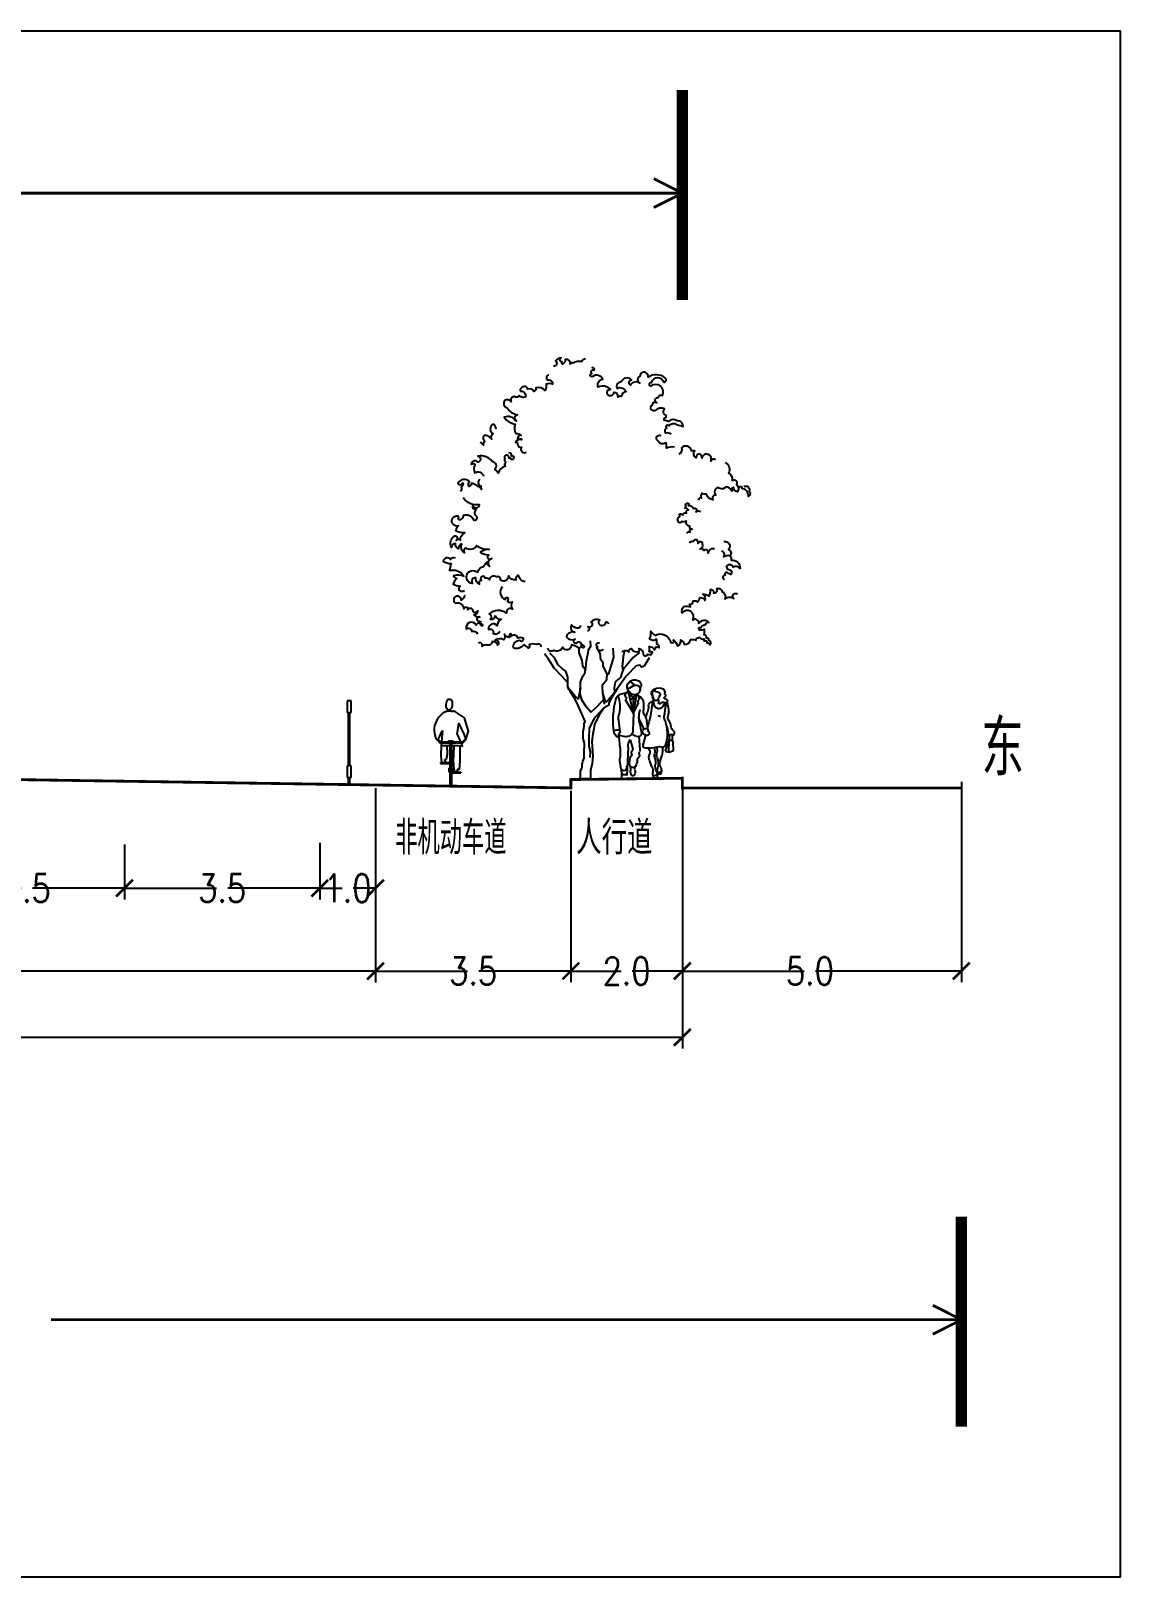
# Model space of a CAD drawing. Extents: x 10519 to 17598, y -625 to 2857.
# Drawn here: x 14818.29 to 14837.8, y -612.22 to -584.51 of the extents above; entities that cross this region are included whole.
import ezdxf

# ---------------------------------------------------------------- set-up
doc = ezdxf.new("R2010")
doc.units = 0
doc.header["$MEASUREMENT"] = 0
doc.linetypes.add('ACAD_ISO04W100', pattern=[30.5, 24, -3, 0.5, -3])
doc.linetypes.add('L94', pattern=[8, 5, -1.5, 0, -1.5])
doc.layers.get('0').update_dxf_attribs({"linetype": 'CONTINUOUS'})
doc.layers.get('DEFPOINTS').update_dxf_attribs({"linetype": 'CONTINUOUS'})
for name, color, linetype in [('DIM_COOR', 3, 'CONTINUOUS'), ('JZD', 1, 'CONTINUOUS'), ('ZDH', 1, 'CONTINUOUS')]:
    doc.layers.add(name, color=color, linetype=linetype)
doc.styles.get("Standard").update_dxf_attribs({"font": 'txt8.shx', "width": 0.8, "bigfont": 'hz.shx'})
doc.dimstyles.get("Standard").update_dxf_attribs({"dimtxt": 10, "dimasz": 3, "dimexe": 0.18, "dimexo": 0.0625, "dimgap": 2, "dimtad": 0, "dimdec": 1, "dimzin": 0, "dimdsep": 46, "dimtxsty": 'Standard', "dimblk": 'ARCHTICK', "dimcen": 0.09, "dimadec": 0, "dimazin": 0, "dimtfac": 1, "dimtdec": 1, "dimtofl": 0, "dimtmove": 0, "dimatfit": 3, "dimldrblk": 'ARCHTICK', "dimfxl": 1, "dimtolj": 1, "dimtzin": 0, "dimarcsym": 0})

# ---------------------------------------------------------------- blocks, each defined once
blk = doc.blocks.new('_ARCHTICK')
at = {"color": 0, "linetype": 'ByBlock', "const_width": 0.15}
blk.add_lwpolyline([(-0.5, -0.5), (0.5, 0.5)], dxfattribs=at)
blk = doc.blocks.new('*D42')
at = {"color": 3, "lineweight": -2}
for p, q in [((14789.961, -597.937), (14789.961, -602.75)), ((14829.961, -597.967), (14829.961, -602.75))]:
    blk.add_line(p, q, dxfattribs=at)
at = {"color": 0, "lineweight": -2}
for p, q in [((14789.961, -602.55), (14809.861, -602.55)), ((14829.961, -602.55), (14810.062, -602.55))]:
    blk.add_line(p, q, dxfattribs=at)
at = {"layer": 'DEFPOINTS', "color": 0}
for p in [(14789.961, -597.875), (14829.961, -597.905), (14829.961, -602.55)]:
    blk.add_point(p, dxfattribs=at)
at = {"color": 0, "lineweight": -2, "xscale": 0.3, "yscale": 0.3, "zscale": 0.3, "rotation": 180}
blk.add_blockref('_ARCHTICK', (14789.961, -602.55), dxfattribs=at)
at = {"color": 0, "lineweight": -2, "xscale": 0.3, "yscale": 0.3, "zscale": 0.3}
blk.add_blockref('_ARCHTICK', (14829.961, -602.55), dxfattribs=at)
at = {"color": 3, "insert": (14809.961, -602.55), "char_height": 0.5, "attachment_point": 5}
blk.add_mtext('\\A1;40.0', dxfattribs=at)
blk = doc.blocks.new('A$C5FCC6C8A')
at = {"layer": 'ZDH', "color": 8}
for p, q in [((0.708, 1.78), (0.708, 1.78)), ((0.252, 1.629), (0.323, 1.621)), ((0.256, 1.499), (0.272, 1.466)), ((0.282, 1.418), (0.281, 1.372)), ((0.282, 1.42), (0.314, 1.409)), ((0.287, 1.56), (0.325, 1.566)), ((0.377, 1.396), (0.357, 1.322)), ((0.38, 1.395), (0.396, 1.39)), ((0.39, 1.392), (0.425, 1.139)), ((0.623, 1.427), (0.63, 1.484)), ((0.652, 1.405), (0.623, 1.427)), ((0.637, 1.366), (0.652, 1.405)), ((0.731, 1.182), (0.67, 1.517)), ((0.686, 1.511), (0.786, 1.417)), ((0.687, 1.425), (0.812, 1.531)), ((0.731, 1.182), (0.825, 1.585)), ((0.734, 1.465), (0.731, 1.182)), ((0.731, 1.182), (0.874, 1.421)), ((0.829, 1.603), (0.786, 1.545)), ((0.843, 1.449), (0.882, 1.484)), ((0.874, 1.421), (0.843, 1.449)), ((0.856, 1.544), (0.972, 1.513)), ((0.882, 1.484), (0.858, 1.544)), ((0.149, 1.369), (0.177, 1.141)), ((0.163, 1.37), (0.205, 1.301)), ((0.509, 1.104), (0.478, 1.201)), ((0.552, 1.38), (0.552, 1.235)), ((0.731, 1.182), (0.637, 1.366)), ((0.731, 1.182), (0.739, 0.873)), ((0.472, 0.929), (0.446, 1.034)), ((0.463, 0.877), (0.491, 1.041)), ((0.557, 0.93), (0.619, 1.069)), ((0.97, 0.855), (0.994, 1.043)), ((0.01, 0.514), (0.018, 0.653)), ((0.027, 0.678), (0.028, 0.778)), ((0.09, 0.69), (0.08, 0.781)), ((0.098, 0.482), (0.09, 0.69)), ((0.155, 0.497), (0.11, 0.663)), ((0.504, 0.783), (0.528, 0.792)), ((0.554, 0.607), (0.509, 0.785)), ((0.63, 0.761), (0.615, 0.529)), ((0.682, 0.769), (0.635, 0.761)), ((0.79, 0.706), (0.745, 0.56)), ((0.826, 0.57), (0.85, 0.064)), ((0.987, 0.788), (0.885, 0.762)), ((1.04, 0.766), (1.065, 0.805)), ((0.098, 0.482), (0.01, 0.514)), ((0.155, 0.497), (0.098, 0.482)), ((0.249, 0.316), (0.22, 0.419)), ((0.397, 0.222), (0.438, 0.326)), ((0.467, 0.551), (0.443, 0.511)), ((0.939, 0.108), (0.971, 0.332))]:
    blk.add_line(p, q, dxfattribs=at)
for centre, radius, start, end in [((0.658, 1.682), 0.0677, 149.6605, 223.0914), ((0.71, 1.652), 0.128, 44.0652, 149.6605), ((0.699, 1.578), 0.107, 83.7984, 147.4479), ((0.84, 1.585), 0.164, 104.5278, 142.3965), ((0.889, 1.883), 0.267, 227.8947, 258.5683), ((0.846, 1.784), 0.062, 224.0652, 227.2955), ((0.726, 1.654), 0.115, 333.7022, 47.2955), ((0.154, 1.404), 0.0348, 81.608, 302.5532), ((0.181, 1.494), 0.0275, 132.2027, 243.7817), ((0.161, 1.454), 0.0164, 261.608, 63.7817), ((0.145, 1.533), 0.025, 312.2027, 12.5675), ((0.243, 1.554), 0.0752, 83.6899, 192.5675), ((0.294, 1.518), 0.0426, 99.5645, 206.2318), ((0.179, 1.421), 0.103, 358.6484, 26.2318), ((0.327, 1.447), 0.0409, 250.6513, 336.6577), ((0.32, 1.593), 0.028, 279.5645, 83.6899), ((0.319, 1.529), 0.0927, 25.3537, 87.5065), ((0.308, 1.53), 0.0808, 353.6823, 61.5851), ((0.076, 1.556), 0.314, 336.6577, 353.6823), ((0.385, 1.413), 0.0194, 134.4068, 254.887), ((0.331, 1.468), 0.0569, 314.4068, 6.0349), ((0.421, 1.477), 0.0336, 141.7671, 186.0349), ((0.342, 1.54), 0.067, 321.7671, 25.3538), ((0.374, 1.306), 0.0871, 0.5488, 75.1585), ((0.659, 1.38), 0.106, 111.7508, 179.9447), ((0.859, 1.657), 0.252, 184.6555, 200.4538), ((0.588, 1.558), 0.0849, 291.7508, 333.652), ((0.711, 1.601), 0.0938, 200.4538, 323.4399), ((0.867, 1.585), 0.0419, 153.7022, 255.186), ((0.947, 1.42), 0.0969, 15.2134, 75.1861), ((1.57, 1.3), 0.596, 160.857, 192.412), ((-0.373, 1.061), 1.465, 350.9257, 15.2134), ((0.538, 1.214), 0.438, 158.1997, 192.9045), ((0.037, 1.1), 0.0759, 328.4972, 12.9045), ((-0.007, 1.118), 0.186, 340.1872, 7.1638), ((0.197, 1.336), 0.0458, 31.4991, 122.5532), ((0.276, 1.344), 0.0836, 211.0972, 344.735), ((0.257, 1.372), 0.0243, 211.4991, 358.6484), ((0.29, 1.056), 0.081, 86.7645, 124.0677), ((1.407, 1.276), 0.991, 187.9737, 194.1746), ((0.817, 1.31), 0.356, 180.5488, 197.9376), ((0.785, 0.992), 0.298, 149.9584, 170.4643), ((0.365, 1.235), 0.188, 329.9585, 359.9447), ((0.176, 1.096), 0.454, 348.7716, 19.7919), ((0.62, 1.091), 0.377, 352.6343, 12.412), ((0.054, 0.824), 0.0551, 137.1431, 241.2442), ((-0.121, 0.986), 0.183, 317.1431, 348.8363), ((0.385, 0.887), 0.331, 148.4972, 168.8363), ((0.494, 0.8), 0.385, 157.3655, 176.8421), ((0.835, 0.814), 0.709, 160.1872, 197.583), ((0.489, 0.822), 0.0421, 152.8936, 289.8502), ((0.345, 0.897), 0.121, 332.8936, 350.4643), ((0.478, 0.7), 0.208, 68.8366, 92.4822), ((0.508, 0.847), 0.0586, 289.8502, 28.9638), ((0.613, 0.905), 0.0615, 155.8818, 208.9638), ((2.529, 0.581), 1.955, 167.6185, 173.3371), ((0.442, 1.148), 0.194, 335.8818, 345.625), ((0.258, 1.079), 0.371, 347.6185, 348.7716), ((0.856, 0.876), 0.117, 181.3615, 284.4306), ((1.02, 0.849), 0.0503, 172.6343, 223.0488), ((1.017, 0.686), 0.196, 71.3422, 103.2095), ((0.065, 0.65), 0.0469, 15.261, 176.8765), ((0.054, 0.778), 0.026, 6.4647, 179.4259), ((0.054, 0.824), 0.0551, 298.0249, 356.8421), ((0.196, 0.612), 0.0386, 197.583, 283.766), ((0.258, 0.356), 0.225, 74.7969, 103.766), ((0.587, 0.521), 0.38, 171.7882, 195.6622), ((0.439, 0.514), 0.136, 154.2789, 195.7186), ((0.481, 1.175), 0.624, 254.7968, 272.9699), ((0.689, 0.498), 0.342, 168.8051, 187.1744), ((0.511, 0.596), 0.0444, 272.9699, 14.1746), ((0.629, 0.803), 0.0417, 173.3371, 278.8716), ((0.668, 0.859), 0.0918, 278.8716, 335.5887), ((0.808, 0.541), 0.0655, 163.1817, 215.0522), ((0.517, 0.56), 0.309, 1.902, 28.2691), ((1.958, 0.476), 0.992, 175.037, 186.2271), ((-8.667, 1.398), 9.673, 355.0369, 356.503), ((0.94, 0.775), 0.0584, 2.1035, 43.0489), ((1.021, 0.778), 0.0225, 182.1034, 327.9033), ((1.009, 0.84), 0.0652, 327.9033, 350.9257), ((0.101, 0.275), 0.154, 335.5877, 15.6622), ((0.608, 0.272), 0.321, 160.5028, 190.2916), ((0.152, 0.433), 0.162, 340.5028, 15.7186), ((0.651, 0.3), 0.316, 165.867, 185.8852), ((0.139, 0.428), 0.212, 345.8671, 7.1745), ((0.497, 0.478), 0.0639, 148.4244, 202.0211), ((0.279, 0.389), 0.172, 338.4745, 22.0211), ((0.708, 0.523), 0.0929, 176.315, 200.2948), ((0.544, 0.462), 0.0819, 342.1957, 20.2948), ((0.661, 0.424), 0.0413, 162.1957, 223.8974), ((0.556, 0.323), 0.105, 5.8865, 43.8974), ((0.927, 0.361), 0.268, 185.8865, 209.7457), ((0.711, 0.473), 0.0529, 346.1648, 35.0522), ((0.827, 0.444), 0.0668, 166.1648, 207.7697), ((0.546, 0.296), 0.252, 347.8867, 27.7697), ((0.828, 0.352), 0.145, 351.8658, 6.2271), ((0.371, 0.152), 0.143, 155.5877, 205.9534), ((0.303, 0.198), 0.0875, 210.8432, 258.2488), ((0.251, 0.094), 0.00931, 205.9534, 297.4012), ((0.218, 0.158), 0.0818, 297.4012, 7.4342), ((-0.618, 0.049), 0.924, 7.4342, 10.2916), ((0.435, 0.072), 0.135, 154.5018, 203.5806), ((0.353, 0.116), 0.0568, 205.4056, 296.7841), ((0.338, 0.03), 0.0295, 203.5806, 339.1792), ((0.081, 0.241), 0.257, 334.5018, 5.8852), ((0.142, 0.105), 0.24, 339.1792, 3.5381), ((0.621, 0.134), 0.24, 158.4745, 183.5381), ((0.625, 0.189), 0.0796, 344.9715, 29.7457), ((0.818, 0.137), 0.12, 164.9715, 214.633), ((0.734, 0.406), 0.198, 260.3463, 285.4326), ((0.741, 0.084), 0.0264, 214.633, 322.4055), ((0.671, 0.137), 0.114, 322.4055, 4.1323), ((1.13, 0.17), 0.346, 167.8867, 184.1323), ((0.9, 0.199), 0.126, 246.2224, 288.2358), ((1.022, 0.246), 0.173, 182.6261, 207.1679), ((0.899, 0.182), 0.0341, 207.1679, 345.4585), ((0.692, 0.062), 0.248, 345.4585, 5.4856), ((1.032, 0.095), 0.0935, 171.8658, 185.4856)]:
    blk.add_arc(centre, radius, start, end, dxfattribs=at)
blk = doc.blocks.new('*D49')
at = {"color": 3, "lineweight": -2}
for p, q in [((14795.461, -598.144), (14795.461, -601.564)), ((14824.461, -598.186), (14824.461, -601.564))]:
    blk.add_line(p, q, dxfattribs=at)
at = {"color": 0, "lineweight": -2}
for p, q in [((14795.461, -601.364), (14809.861, -601.364)), ((14824.461, -601.364), (14810.062, -601.364))]:
    blk.add_line(p, q, dxfattribs=at)
at = {"layer": 'DEFPOINTS', "color": 0}
for p in [(14795.461, -598.081), (14824.461, -598.124), (14824.461, -601.364)]:
    blk.add_point(p, dxfattribs=at)
at = {"color": 0, "lineweight": -2, "xscale": 0.3, "yscale": 0.3, "zscale": 0.3, "rotation": 180}
blk.add_blockref('_ARCHTICK', (14795.461, -601.364), dxfattribs=at)
at = {"color": 0, "lineweight": -2, "xscale": 0.3, "yscale": 0.3, "zscale": 0.3}
blk.add_blockref('_ARCHTICK', (14824.461, -601.364), dxfattribs=at)
at = {"color": 3, "insert": (14809.961, -601.364), "char_height": 0.5, "attachment_point": 5}
blk.add_mtext('\\A1;29.0', dxfattribs=at)
blk = doc.blocks.new('*D52')
at = {"color": 3, "lineweight": -2}
for p, q in [((14819.962, -599.095), (14819.962, -600.076)), ((14823.462, -599.065), (14823.462, -600.076))]:
    blk.add_line(p, q, dxfattribs=at)
at = {"color": 0, "lineweight": -2}
for p, q in [((14819.962, -599.876), (14821.612, -599.876)), ((14823.462, -599.876), (14821.813, -599.876))]:
    blk.add_line(p, q, dxfattribs=at)
at = {"layer": 'DEFPOINTS', "color": 0}
for p in [(14819.962, -599.033), (14823.462, -599.003), (14819.962, -599.876)]:
    blk.add_point(p, dxfattribs=at)
at = {"color": 0, "lineweight": -2, "xscale": 0.3, "yscale": 0.3, "zscale": 0.3, "rotation": 180}
blk.add_blockref('_ARCHTICK', (14819.962, -599.876), dxfattribs=at)
at = {"color": 0, "lineweight": -2, "xscale": 0.3, "yscale": 0.3, "zscale": 0.3}
blk.add_blockref('_ARCHTICK', (14823.462, -599.876), dxfattribs=at)
at = {"color": 3, "insert": (14821.712, -599.876), "char_height": 0.5, "attachment_point": 5}
blk.add_mtext('\\A1;3.5', dxfattribs=at)
blk = doc.blocks.new('A$C52CC6DC2')
at = {"layer": 'ZDH', "color": 8}
for p, q in [((0.046, 0.833), (0.103, 0.776)), ((0.058, 0.845), (0.11, 0.793)), ((0.507, 0.793), (0.559, 0.845)), ((0.514, 0.776), (0.571, 0.833)), ((0.103, 0.776), (0.514, 0.776)), ((0.11, 0.793), (0.507, 0.793)), ((0.127, 0.728), (0.116, 0.547)), ((0.222, 0.479), (0.237, 0.57)), ((0.237, 0.57), (0.23, 0.729)), ((0.257, 0.812), (0.335, 0.812)), ((0.257, 0.812), (0.257, 0.778)), ((0.281, 0.776), (0.281, 0)), ((0.308, 0.776), (0.308, 0)), ((0.335, 0.812), (0.335, 0.778)), ((0.351, 0.547), (0.359, 0.729)), ((0.457, 0.729), (0.457, 0.449)), ((0.111, 0.418), (0.111, 0.401)), ((0.111, 0.418), (0.281, 0.418)), ((0.111, 0.401), (0.281, 0.401)), ((0.116, 0.547), (0.131, 0.419)), ((0.131, 0.419), (0.215, 0.419)), ((0.184, 0.472), (0.222, 0.479)), ((0.215, 0.419), (0.184, 0.472)), ((0.264, 0.322), (0.264, 0.253)), ((0.264, 0.322), (0.281, 0.322)), ((0.281, 0.552), (0.308, 0.552)), ((0.308, 0.322), (0.325, 0.322)), ((0.325, 0.322), (0.325, 0.253)), ((0.343, 0.464), (0.351, 0.547)), ((0.359, 0.298), (0.343, 0.464)), ((0.359, 0.252), (0.366, 0.298)), ((0.366, 0.298), (0.359, 0.298)), ((0.449, 0.298), (0.412, 0.298)), ((0.412, 0.298), (0.419, 0.252)), ((0.457, 0.449), (0.449, 0.298)), ((0.264, 0.253), (0.281, 0.253)), ((0.308, 0.253), (0.325, 0.253)), ((0.308, 0.25), (0.476, 0.25)), ((0.308, 0.233), (0.476, 0.233)), ((0.419, 0.252), (0.359, 0.252)), ((0.476, 0.25), (0.476, 0.233))]:
    blk.add_line(p, q, dxfattribs=at)
for points in [[(0.237, 1.55), (0.221, 1.516), (0.212, 1.485), (0.207, 1.458), (0.207, 1.435), (0.21, 1.416), (0.216, 1.399), (0.225, 1.387), (0.234, 1.377), (0.245, 1.37), (0.255, 1.367), (0.266, 1.366), (0.277, 1.368), (0.287, 1.372), (0.297, 1.38), (0.306, 1.389), (0.314, 1.401), (0.32, 1.416), (0.326, 1.432), (0.329, 1.449), (0.331, 1.466), (0.331, 1.483), (0.33, 1.499), (0.326, 1.514), (0.321, 1.526), (0.313, 1.535), (0.304, 1.542), (0.293, 1.547), (0.282, 1.55), (0.27, 1.551), (0.259, 1.552), (0.247, 1.551), (0.237, 1.55)], [(0.366, 1.341), (0.352, 1.338), (0.342, 1.336), (0.334, 1.335), (0.328, 1.335), (0.323, 1.335), (0.319, 1.336), (0.315, 1.337), (0.31, 1.339), (0.304, 1.34), (0.297, 1.34), (0.289, 1.341), (0.28, 1.341), (0.27, 1.34), (0.26, 1.34), (0.249, 1.339), (0.238, 1.338), (0.226, 1.336), (0.215, 1.334), (0.203, 1.33), (0.19, 1.325), (0.177, 1.319), (0.163, 1.31), (0.147, 1.298), (0.131, 1.284), (0.113, 1.266), (0.095, 1.246), (0.077, 1.223), (0.059, 1.197), (0.042, 1.169), (0.028, 1.14), (0.016, 1.109), (0.007, 1.077), (0.002, 1.045), (0, 1.012), (0.001, 0.98), (0.004, 0.949), (0.01, 0.92), (0.016, 0.893), (0.024, 0.871), (0.031, 0.852), (0.039, 0.838), (0.047, 0.831), (0.056, 0.831), (0.068, 0.84), (0.082, 0.859), (0.1, 0.89), (0.121, 0.934), (0.148, 0.993)], [(0.148, 0.993), (0.127, 0.728), (0.429, 0.728), (0.429, 0.728), (0.51, 0.714), (0.443, 0.874), (0.414, 0.937), (0.425, 1.003), (0.443, 1.12), (0.529, 0.929), (0.564, 0.836), (0.613, 0.98), (0.543, 1.221), (0.366, 1.341)]]:
    blk.add_lwpolyline(points, dxfattribs=at)
blk = doc.blocks.new('A$C146029A1')
at = {"layer": 'ZDH', "color": 94}
for points in [[(1.276, 3.766, 0.305001), (1.243, 3.741, 0.158319), (1.163, 3.728, 0.506463), (1.139, 3.718, 0.606264), (1.094, 3.758, -0.29326), (1.072, 3.719, -0.688173), (1.067, 3.737, -0.77864), (1.056, 3.773, 0.200322), (1.006, 3.746, -0.808942), (0.988, 3.7, 0.398466)], [(0.947, 3.62, 0.590957), (0.931, 3.577, -0.507427), (0.981, 3.538, 0.211792), (0.922, 3.538, -0.130874), (0.914, 3.481, 0.288211), (0.83, 3.506, -0.512432), (0.811, 3.474, 0.410785), (0.759, 3.493, 0.646238), (0.702, 3.504, 0.478077), (0.692, 3.476, -0.56821), (0.734, 3.421, -0.289507), (0.678, 3.436, -0.529716), (0.637, 3.427, 0.556037), (0.609, 3.381, 0.421693), (0.553, 3.391, 0.598314), (0.574, 3.327, 0.221406), (0.666, 3.263, 0.745187), (0.656, 3.208, 0.338336), (0.545, 3.242, 0.193645), (0.645, 3.179, 0.255819), (0.652, 3.095, -0.202164), (0.7, 3.079, 0.613529), (0.669, 3.045, -0.614808), (0.703, 3.038, 0.409088), (0.647, 3.016, -0.780635), (0.666, 3.005, 0.520337), (0.703, 2.973, 0.849531), (0.745, 2.929, 1.681155)], [(2.043, 3.089, 0.265402), (1.995, 3.099, -0.47234), (2.004, 3.147, -1.359918), (2.026, 3.165, -0.499355), (2.093, 3.174, -0.074873), (2.149, 3.16, 0.44511), (2.096, 3.209, 0.370657), (2.018, 3.205, -0.000002), (1.981, 3.217, -0.543015), (1.998, 3.242, 0.345298), (1.976, 3.272, -0.278322), (1.984, 3.318, 0.278865), (1.898, 3.302, -1.000141), (1.878, 3.355, -0.713289), (1.915, 3.372, -0.932806), (1.93, 3.419, -0.617803), (1.965, 3.436, 0.799083), (1.861, 3.521, -1.091803), (1.868, 3.552, -0.813247), (1.976, 3.555, 0.759216), (1.988, 3.595, 0.322729), (1.837, 3.601, 1.063796), (1.762, 3.61, 0.640254), (1.763, 3.547, 0.451434), (1.678, 3.529, -0.695789), (1.687, 3.576, 0.56977), (1.596, 3.558, 0.595413), (1.559, 3.5, -0.483393), (1.638, 3.469, 0.396), (1.596, 3.427, 0.333157), (1.566, 3.423, 0.596875), (1.527, 3.461, -2.485316), (1.5, 3.492, 0.329809), (1.389, 3.51, -0.512632), (1.431, 3.582, 0.48414), (1.34, 3.607, -1.380789), (1.331, 3.633, -0.790253), (1.353, 3.665, 0.91904), (1.328, 3.682, -1.201096)], [(0.475, 3.136, 0.339076), (0.444, 3.179, 0.555033), (0.449, 3.092, 0.56418), (0.435, 3.045, 0.166244), (0.376, 3.081, 0.631998), (0.373, 3.028, 0.373246), (0.361, 2.993, 0.199415), (0.33, 3.016, -2.128433)], [(2.073, 2.975, 0.129085), (2, 2.965, 0.153649), (1.997, 3.012, -0.172844), (1.943, 3.006, 0.24242), (1.919, 3.033, -0.867375), (1.949, 3.078, -4.014634)], [(0.585, 2.926, -0.527476), (0.61, 2.895, -1.371362), (0.611, 2.863, 0.599758), (0.589, 2.874, 1.751744), (0.554, 2.868, 0.521675), (0.562, 2.84, 0.482458), (0.558, 2.802, 0.272076), (0.493, 2.741, 0.162269), (0.462, 2.773, 0.672629), (0.438, 2.845, 0.295571), (0.31, 2.894, -0.846999), (0.313, 2.84, 0.605856), (0.25, 2.822, -0.299905), (0.288, 2.819, 0.265742), (0.283, 2.741, -0.563605), (0.362, 2.714, -0.951129)], [(2.441, 2.859, 0.543794), (2.397, 2.848, 1.209884), (2.318, 2.875, 1.322896), (2.267, 2.879, -0.541205), (2.256, 2.938, 0.299501), (2.228, 2.938, 0.612972), (2.134, 2.967, -0.400192), (2.112, 2.91, -0.601374)], [(2.528, 2.835, -0.406886), (2.557, 2.74, -0.345169), (2.59, 2.675, -0.789569), (2.629, 2.638, -0.420211), (2.636, 2.574, -0.31979), (2.6, 2.615, 0.414416), (2.59, 2.579, 0.259643), (2.532, 2.618, -0.477578), (2.464, 2.613, 0.528271), (2.442, 2.543, 0.679587), (2.418, 2.503, -0.357056), (2.36, 2.552, -0.118587), (2.317, 2.56, 0.331188), (2.314, 2.517, 0.493577), (2.285, 2.5, -1.282228)], [(0.328, 2.683, 0.640786), (0.337, 2.627, 0.207083), (0.344, 2.595, 0.150335), (0.253, 2.651, -0.368139), (0.229, 2.622, -0.258155), (0.235, 2.665, 0.453982), (0.13, 2.653, 0.695057), (0.177, 2.653, -0.34999), (0.16, 2.614, -0.347124), (0.155, 2.576, -0.402012)], [(0.735, 1.767, -0.325791), (0.675, 1.824, 0.515605), (0.652, 1.783, -0.279738), (0.585, 1.819, -0.62119), (0.513, 1.782, 0.719432), (0.479, 1.81, 0.571612), (0.414, 1.786, 0.272149), (0.377, 1.799, 1.434557), (0.343, 1.778, 0.677202), (0.324, 1.747, -0.375472), (0.294, 1.804, 0.653927), (0.262, 1.751, -0.641379), (0.229, 1.857, -0.304012), (0.311, 1.852, -0.282031), (0.361, 1.905, 0.008167), (0.39, 1.942, 0.250758), (0.416, 1.905, -0.538583), (0.435, 1.976, -1.316316), (0.41, 2.005, -0.141358), (0.333, 2.032, -0.252822), (0.411, 2.057, -0.20506), (0.3, 2.092, -0.448866), (0.202, 2.07, 0.486299), (0.192, 2.026, -0.437064), (0.168, 2.105, 0.440104), (0.138, 2.063, -0.29131), (0.109, 2.109, 0.436043), (0.075, 2.075, -0.389386), (0.104, 2.18, -0.815654), (0.115, 2.138, -0.477842), (0.156, 2.14, -0.344764), (0.194, 2.206, -0.188395), (0.113, 2.225, -0.090084), (0.136, 2.269, -1.137022), (0.121, 2.358, -0.908358), (0.13, 2.335, 0.754859), (0.181, 2.364, -0.405197), (0.272, 2.322, 0.740032), (0.302, 2.351, -0.459727), (0.296, 2.412, -0.533529), (0.266, 2.447, 0.742946), (0.324, 2.458, -0.289701), (0.18, 2.519, 0.523483)], [(2.693, 2.62, -0.701971), (2.743, 2.58, -0.424856), (2.736, 2.532, 0.079937), (2.727, 2.569, 0.274987), (2.681, 2.601, 0.992027), (2.648, 2.605, -0.885129)], [(2.183, 2.202, -0.433632), (2.213, 2.213, -0.721914), (2.231, 2.238, -0.566611), (2.211, 2.265, -0.564064), (2.181, 2.311, -0.261676), (2.139, 2.308, -0.779527), (2.105, 2.309, -0.474621), (2.116, 2.347, 0.450099), (2.114, 2.374, -0.38184), (2.146, 2.364, -0.608058), (2.18, 2.382, -0.581353), (2.197, 2.413, 0.260094), (2.165, 2.426, 0.446682), (2.17, 2.46, -0.271596), (2.193, 2.472, -0.530179), (2.195, 2.45, -0.33952), (2.242, 2.425, -0.841017), (2.265, 2.395, -0.362325), (2.306, 2.395, -2.759952)], [(2.43, 2.061, 0.526024), (2.375, 2.025, 0.746219), (2.337, 2.048, 0.54368), (2.304, 2.059, 0.369805), (2.325, 2.108, 0.798879), (2.283, 2.111, 1.039316), (2.239, 2.128, 0.382432), (2.208, 2.113, -4.396999)], [(2.516, 2.128, -0.706019), (2.558, 2.057, -0.583806), (2.567, 2.001, -0.331907), (2.58, 1.961, -0.481208), (2.66, 1.885, 0.381724), (2.599, 1.899, 0.30479), (2.573, 1.919, 0.317963), (2.539, 1.907, 0.260449), (2.552, 1.879, -0.625071), (2.578, 1.833, -0.069399), (2.537, 1.853, 0.490958), (2.526, 1.825, 0.923818), (2.52, 1.789, 7.656865)], [(0.109, 1.979, 0.359592), (0.067, 1.968, 0.612734), (0, 1.953, 0.135742), (0.071, 1.93, 0.05733), (0.056, 1.867, -0.357844), (0.185, 1.817, 0.191822), (0.093, 1.82, 0.17638), (0.123, 1.796, 0.170415), (0.09, 1.746, 0.14451), (0.153, 1.729, 0.453996), (0.146, 1.689, 0.35495), (0.19, 1.69, -6.203741)], [(2.567, 2.001, 0.136142), (2.514, 1.992, 0.536828), (2.494, 2.042, 1.052117)], [(0.528, 1.722, 0.533713), (0.558, 1.608, -0.565991), (0.576, 1.627, -0.323309), (0.576, 1.59, 0.288775), (0.619, 1.588, 0.309273), (0.622, 1.521, 0.683999), (0.568, 1.487, 0.326754), (0.412, 1.48, -0.538176), (0.422, 1.433, 0.493737), (0.466, 1.462, 0.357521), (0.52, 1.431, 0.290225), (0.485, 1.372, 0.806528), (0.406, 1.339, -0.720602), (0.448, 1.305, 0.432486), (0.51, 1.325)], [(2.157, 1.546, -0.126913), (2.215, 1.542, 0.155318), (2.207, 1.566, 0.414171), (2.242, 1.595, -0.293534), (2.28, 1.585, 0.100206), (2.3, 1.625, -0.348274), (2.345, 1.599, 0.377932), (2.328, 1.657, -0.184684), (2.38, 1.638, 0.202256), (2.394, 1.698, -0.594972), (2.421, 1.668, 0.694277), (2.452, 1.706, -0.476155), (2.499, 1.677, -0.426495), (2.525, 1.615, -0.354097), (2.604, 1.618, -1.03166), (2.637, 1.657, -3.1794)], [(0.196, 1.643, -0.128622), (0.162, 1.603, 1.785801), (0.111, 1.576, -0.475754), (0.185, 1.525, -1.117928), (0.221, 1.516, -0.905859), (0.263, 1.51, 0.612945), (0.312, 1.508, -0.379829), (0.274, 1.47, 0.183681), (0.327, 1.451, 0.915977), (0.312, 1.416, -0.141009), (0.336, 1.41, 0.83447), (0.354, 1.376, 0.662202), (0.295, 1.379, 0.878794), (0.207, 1.346, -0.560457), (0.256, 1.323, -0.371289), (0.307, 1.302, 5.742865)], [(1.604, 1.139, -0.496488), (1.664, 1.135, -0.486936), (1.686, 1.168, 0.397382), (1.756, 1.144, 0.249151), (1.753, 1.17, -0.412305), (1.791, 1.117, 0.625944), (1.835, 1.119, 0.520922), (1.877, 1.136, -0.072729), (1.845, 1.142, 0.195436), (1.845, 1.186, -0.339939), (1.891, 1.158, 0.489339), (1.901, 1.18, -0.379674), (1.935, 1.176, 0.506942), (1.913, 1.207, 0.227854), (1.908, 1.254, -0.475937), (1.85, 1.256, 0.149363), (1.861, 1.324, 0.06507), (1.899, 1.287, -0.485467), (2.037, 1.231, 1.185849), (2.064, 1.247, -0.120955), (2.099, 1.193, 0.383299), (2.128, 1.246, -0.190755), (2.162, 1.205, 0.33975), (2.218, 1.25, -0.172292), (2.265, 1.241, -0.681301), (2.31, 1.26, 0.374339), (2.337, 1.255, -0.354275), (2.339, 1.235, -0.882488), (2.362, 1.221, -0.294331), (2.392, 1.202, 0.603132), (2.38, 1.241, 0.649432), (2.359, 1.261, 0.487956), (2.339, 1.293, 0.087648), (2.34, 1.342, -0.128892), (2.297, 1.333, -0.965732), (2.31, 1.358, -0.294144), (2.352, 1.383, -0.546857), (2.381, 1.402, 0.527971), (2.292, 1.393, 0.686406), (2.236, 1.423, 0.972587), (2.141, 1.485, -0.287838), (2.157, 1.546, 3.370194)], [(1.488, 1.389, 0.315833), (1.453, 1.403, -1.573028), (1.405, 1.424, 0.333458), (1.324, 1.406, -0.969491), (1.297, 1.364, -0.754779), (1.293, 1.326, -0.158014)], [(0.879, 1.185, 0.591735), (0.838, 1.205, 0.132441), (0.769, 1.205, -0.4983), (0.763, 1.171, 0.156802), (0.722, 1.203, -0.342151), (0.629, 1.174, -0.454477), (0.687, 1.244, 1.167042), (0.715, 1.262, 0.180895), (0.67, 1.263, 0.563134), (0.604, 1.276, 1.162272), (0.597, 1.298, 0.237532), (0.593, 1.269, -0.273954), (0.548, 1.297, -0.36361), (0.542, 1.248, 0.256479), (0.466, 1.245, -0.738611), (0.488, 1.198, 0.448843), (0.438, 1.229, -0.46923), (0.39, 1.2, 0.308702), (0.35, 1.188, 0.678723), (0.316, 1.218, -0.027837)], [(1.23, 1.376, -0.545191), (1.201, 1.351, -0.167656), (1.151, 1.381, 0.565605), (1.18, 1.315, 0.41653), (1.104, 1.275, 0.355954), (1.182, 1.253, 1.49895), (1.201, 1.224, -0.802888), (1.235, 1.194, -1.146961), (1.258, 1.174, 0.385107), (1.219, 1.171, 0.093895), (1.149, 1.202, -0.846048), (1.069, 1.181, -0.484839), (0.991, 1.153, -0.663772), (0.939, 1.173, 0.972356)], [(1.434, 1.159, -0.565308), (1.375, 1.174, 1.043178), (1.376, 1.19, -0.723769), (1.401, 1.22, 3.22495)]]:
    blk.add_lwpolyline(points, format="xyb", dxfattribs=at)
for points in [[(1.117, 0.86), (1.062, 0.92), (0.993, 0.993), (0.944, 1.074), (0.908, 1.121)], [(1.847, 1.086), (1.801, 1.01), (1.777, 1.003), (1.762, 1.02), (1.73, 1.014), (1.64, 0.921), (1.558, 0.808), (1.512, 0.734), (1.484, 0.682), (1.484, 0.662), (1.443, 0.636), (1.397, 0.571), (1.36, 0.497), (1.342, 0.403), (1.332, 0.335), (1.342, 0.206), (1.335, 0.138), (1.319, 0.077), (1.319, 0.029), (1.321, 0), (1.228, 0), (1.231, 0.034), (1.231, 0.077), (1.24, 0.091), (1.246, 0.104), (1.246, 0.129), (1.251, 0.159), (1.262, 0.186), (1.262, 0.236), (1.267, 0.313), (1.263, 0.331), (1.255, 0.362), (1.253, 0.39), (1.253, 0.428), (1.26, 0.448), (1.263, 0.476), (1.263, 0.494), (1.271, 0.516), (1.253, 0.557), (1.233, 0.605), (1.206, 0.663), (1.183, 0.716), (1.138, 0.783), (1.125, 0.802), (1.117, 0.83), (1.117, 0.866), (1.117, 0.911), (1.098, 0.966), (1.072, 0.985), (1.03, 1.024), (0.998, 1.085), (0.956, 1.127)], [(1.216, 1.182), (1.215, 1.13), (1.243, 1.061), (1.248, 1.013), (1.281, 0.972)], [(1.444, 0.722), (1.377, 0.646), (1.324, 0.598), (1.285, 0.644), (1.245, 0.704), (1.226, 0.759), (1.231, 0.87), (1.251, 0.92), (1.27, 0.948), (1.279, 1), (1.285, 1.058), (1.293, 1.107), (1.299, 1.128), (1.303, 1.156), (1.324, 1.189), (1.321, 1.238)], [(1.457, 0.685), (1.431, 0.769), (1.429, 0.828), (1.429, 0.844), (1.467, 0.892), (1.469, 0.941), (1.434, 1.01), (1.434, 1.04), (1.413, 1.069), (1.408, 1.124), (1.381, 1.171)], [(1.759, 1.134), (1.703, 1.088), (1.614, 0.98), (1.604, 0.957), (1.59, 0.908), (1.543, 0.873), (1.536, 0.838), (1.531, 0.813), (1.536, 0.772), (1.477, 0.707), (1.457, 0.685)], [(1.519, 1.172), (1.525, 1.092), (1.482, 0.943), (1.468, 0.933)], [(1.613, 0.976), (1.607, 1.009), (1.613, 1.061), (1.616, 1.101), (1.629, 1.152)], [(1.231, 0.818), (1.209, 0.716), (1.181, 0.745), (1.121, 0.818)], [(1.444, 0.669), (1.431, 0.769)], [(1.443, 0.64), (1.397, 0.592), (1.35, 0.538), (1.308, 0.452), (1.306, 0.363), (1.306, 0.29), (1.316, 0.246), (1.313, 0.191)]]:
    blk.add_lwpolyline(points, dxfattribs=at)
blk.add_arc((1.772, 3.209), 0.156, 106.792, 106.792, dxfattribs=at)
blk = doc.blocks.new('*D53')
at = {"color": 3, "lineweight": -2}
for p, q in [((14829.961, -597.967), (14829.961, -601.561)), ((14827.961, -598.141), (14827.961, -601.561))]:
    blk.add_line(p, q, dxfattribs=at)
at = {"color": 0, "lineweight": -2}
for p, q in [((14827.961, -601.361), (14828.861, -601.361)), ((14829.961, -601.361), (14829.062, -601.361))]:
    blk.add_line(p, q, dxfattribs=at)
at = {"layer": 'DEFPOINTS', "color": 0}
for p in [(14827.961, -598.079), (14829.961, -597.905), (14829.961, -601.361)]:
    blk.add_point(p, dxfattribs=at)
at = {"color": 0, "lineweight": -2, "xscale": 0.3, "yscale": 0.3, "zscale": 0.3, "rotation": 180}
blk.add_blockref('_ARCHTICK', (14827.961, -601.361), dxfattribs=at)
at = {"color": 0, "lineweight": -2, "xscale": 0.3, "yscale": 0.3, "zscale": 0.3}
blk.add_blockref('_ARCHTICK', (14829.961, -601.361), dxfattribs=at)
at = {"color": 3, "insert": (14828.961, -601.361), "char_height": 0.5, "attachment_point": 5}
blk.add_mtext('\\A1;2.0', dxfattribs=at)
blk = doc.blocks.new('*D55')
at = {"color": 3, "lineweight": -2}
for p, q in [((14824.461, -598.081), (14824.461, -601.561)), ((14827.961, -598.134), (14827.961, -601.561))]:
    blk.add_line(p, q, dxfattribs=at)
at = {"color": 0, "lineweight": -2}
for p, q in [((14824.461, -601.361), (14826.111, -601.361)), ((14827.961, -601.361), (14826.312, -601.361))]:
    blk.add_line(p, q, dxfattribs=at)
at = {"layer": 'DEFPOINTS', "color": 0}
for p in [(14824.461, -598.019), (14827.961, -598.071), (14827.961, -601.361)]:
    blk.add_point(p, dxfattribs=at)
at = {"color": 0, "lineweight": -2, "xscale": 0.3, "yscale": 0.3, "zscale": 0.3, "rotation": 180}
blk.add_blockref('_ARCHTICK', (14824.461, -601.361), dxfattribs=at)
at = {"color": 0, "lineweight": -2, "xscale": 0.3, "yscale": 0.3, "zscale": 0.3}
blk.add_blockref('_ARCHTICK', (14827.961, -601.361), dxfattribs=at)
at = {"color": 3, "insert": (14826.211, -601.361), "char_height": 0.5, "attachment_point": 5}
blk.add_mtext('\\A1;3.5', dxfattribs=at)
blk = doc.blocks.new('*D56')
at = {"color": 3, "lineweight": -2}
for p, q in [((14816.462, -599.065), (14816.462, -600.076)), ((14819.962, -599.095), (14819.962, -600.076))]:
    blk.add_line(p, q, dxfattribs=at)
at = {"color": 0, "lineweight": -2}
for p, q in [((14816.462, -599.876), (14818.112, -599.876)), ((14819.962, -599.876), (14818.313, -599.876))]:
    blk.add_line(p, q, dxfattribs=at)
at = {"layer": 'DEFPOINTS', "color": 0}
for p in [(14816.462, -599.003), (14819.962, -599.033), (14816.462, -599.876)]:
    blk.add_point(p, dxfattribs=at)
at = {"color": 0, "lineweight": -2, "xscale": 0.3, "yscale": 0.3, "zscale": 0.3, "rotation": 180}
blk.add_blockref('_ARCHTICK', (14816.462, -599.876), dxfattribs=at)
at = {"color": 0, "lineweight": -2, "xscale": 0.3, "yscale": 0.3, "zscale": 0.3}
blk.add_blockref('_ARCHTICK', (14819.962, -599.876), dxfattribs=at)
at = {"color": 3, "insert": (14818.212, -599.876), "char_height": 0.5, "attachment_point": 5}
blk.add_mtext('\\A1;3.5', dxfattribs=at)
blk = doc.blocks.new('*D57')
at = {"color": 3, "lineweight": -2}
for p, q in [((14823.461, -599.474), (14823.461, -600.076)), ((14824.461, -599.474), (14824.461, -600.076))]:
    blk.add_line(p, q, dxfattribs=at)
at = {"color": 0, "lineweight": -2}
for p, q in [((14823.461, -599.876), (14823.861, -599.876)), ((14824.461, -599.876), (14824.062, -599.876))]:
    blk.add_line(p, q, dxfattribs=at)
at = {"layer": 'DEFPOINTS', "color": 0}
for p in [(14823.461, -599.411), (14824.461, -599.411), (14824.461, -599.876)]:
    blk.add_point(p, dxfattribs=at)
at = {"color": 0, "lineweight": -2, "xscale": 0.3, "yscale": 0.3, "zscale": 0.3, "rotation": 180}
blk.add_blockref('_ARCHTICK', (14823.461, -599.876), dxfattribs=at)
at = {"color": 0, "lineweight": -2, "xscale": 0.3, "yscale": 0.3, "zscale": 0.3}
blk.add_blockref('_ARCHTICK', (14824.461, -599.876), dxfattribs=at)
at = {"color": 3, "insert": (14823.961, -599.876), "char_height": 0.5, "attachment_point": 5}
blk.add_mtext('\\A1;1.0', dxfattribs=at)
blk = doc.blocks.new('*D58')
at = {"color": 3, "lineweight": -2}
for p, q in [((14829.961, -597.967), (14829.961, -601.561)), ((14834.961, -597.967), (14834.961, -601.561))]:
    blk.add_line(p, q, dxfattribs=at)
at = {"color": 0, "lineweight": -2}
for p, q in [((14829.961, -601.361), (14832.146, -601.361)), ((14834.961, -601.361), (14832.347, -601.361))]:
    blk.add_line(p, q, dxfattribs=at)
at = {"layer": 'DEFPOINTS', "color": 0}
for p in [(14829.961, -597.905), (14834.961, -597.905), (14834.961, -601.361)]:
    blk.add_point(p, dxfattribs=at)
at = {"color": 0, "lineweight": -2, "xscale": 0.3, "yscale": 0.3, "zscale": 0.3, "rotation": 180}
blk.add_blockref('_ARCHTICK', (14829.961, -601.361), dxfattribs=at)
at = {"color": 0, "lineweight": -2, "xscale": 0.3, "yscale": 0.3, "zscale": 0.3}
blk.add_blockref('_ARCHTICK', (14834.961, -601.361), dxfattribs=at)
at = {"color": 3, "insert": (14832.247, -601.361), "char_height": 0.5, "attachment_point": 5}
blk.add_mtext('\\A1;5.0', dxfattribs=at)

msp = doc.modelspace()

# ---------------------------------------------------------------- linework, layer by layer
at = {"color": 3, "linetype": 'ACAD_ISO04W100'}
for p, q in [((14823.98, -597.685), (14823.98, -596.729)), ((14824, -597.685), (14824, -596.729)), ((14823.98, -598.02), (14823.98, -597.894)), ((14824, -598.02), (14824, -597.894))]:
    msp.add_line(p, q, dxfattribs=at)
for points in [[(14824.028, -596.52), (14823.952, -596.52), (14823.952, -596.729), (14824.028, -596.729)], [(14824.028, -597.685), (14823.952, -597.685), (14823.952, -597.894), (14824.028, -597.894)]]:
    msp.add_lwpolyline(points, close=True, dxfattribs=at)
at = {"color": 1, "const_width": 0.05}
msp.add_lwpolyline([(14784.961, -598.079), (14789.961, -598.079), (14789.961, -597.905), (14791.961, -597.929), (14791.961, -598.079), (14797.961, -597.989), (14807.461, -597.846), (14807.461, -597.646), (14812.461, -597.646), (14812.461, -597.846), (14821.961, -597.989), (14827.961, -598.079), (14827.961, -597.929), (14829.961, -597.905), (14829.961, -598.079), (14834.961, -598.079)], dxfattribs=at)
at = {"layer": 'DIM_COOR', "linetype": 'ByBlock'}
msp.add_lwpolyline([(14781.381, -584.509), (14837.804, -584.509), (14837.804, -612.225), (14781.381, -612.225)], close=True, dxfattribs=at)
at = {"layer": 'DIM_COOR', "linetype": 'ByBlock', "const_width": 0.05}
for points in [[(14829.448, -587.158), (14829.961, -587.417), (14829.448, -587.676)], [(14829.961, -587.417), (14813.644, -587.417)], [(14834.448, -607.353), (14834.961, -607.612), (14834.448, -607.871)], [(14834.961, -607.612), (14818.644, -607.612)]]:
    msp.add_lwpolyline(points, dxfattribs=at)
at = {"layer": 'JZD', "color": 10, "linetype": 'L94', "ltscale": 0.2, "const_width": 0.2, "flags": 128}
for points in [[(14829.961, -589.335), (14829.961, -585.57)], [(14834.961, -609.53), (14834.961, -605.765)]]:
    msp.add_lwpolyline(points, dxfattribs=at)

# ---------------------------------------------------------------- block references
at = {"xscale": 2, "yscale": 2}
msp.add_blockref('A$C146029A1', (14825.674, -597.918), dxfattribs=at)
at = {"color": 3, "linetype": 'ACAD_ISO04W100', "xscale": -1}
msp.add_blockref('A$C5FCC6C8A', (14829.813, -597.92), dxfattribs=at)
at = {"color": 3, "linetype": 'ACAD_ISO04W100'}
msp.add_blockref('A$C52CC6DC2', (14825.513, -598.044), dxfattribs=at)

# ---------------------------------------------------------------- texts
at = {"color": 0}
for s, height, width, p in [('东', 1, 0.8, (14835.321, -597.864)), ('非机动车道', 0.6, 0.7, (14824.814, -599.273)), ('人行道', 0.6, 0.8, (14828.057, -599.273))]:
    msp.add_text(s, height=height, dxfattribs=dict(at, width=width)).set_placement(p)

# ---------------------------------------------------------------- dimensions: what is measured, and where the dimension line sits
at = {"color": 3}
for base, p1, p2, picture, middle in [((14829.961, -602.55), (14789.961, -597.875), (14829.961, -597.905), '*D42', (14809.961, -602.55)), ((14824.461, -601.364), (14795.461, -598.081), (14824.461, -598.124), '*D49', (14809.961, -601.364)), ((14827.961, -601.361), (14824.461, -598.019), (14827.961, -598.071), '*D55', (14826.211, -601.361))]:
    dim = msp.add_linear_dim(base=base, p1=p1, p2=p2, dimstyle='Standard', override={"dimtxt": 0.5, "dimasz": 0.3, "dimexe": 0.2, "dimgap": 0.1, "dimtoh": 0, "dimclre": 3, "dimclrt": 3}, dxfattribs=at)
    dim.commit()
    dim.dimension.update_dxf_attribs({"geometry": picture, "text_midpoint": middle})
dim = msp.add_linear_dim(base=(14829.961, -601.361), p1=(14827.961, -598.079), p2=(14829.961, -597.905), dimstyle='Standard', override={"dimtxt": 0.5, "dimasz": 0.3, "dimexe": 0.2, "dimgap": 0.1, "dimtoh": 0, "dimclre": 3, "dimclrt": 3}, dxfattribs=at)
dim.commit()
dim.dimension.update_dxf_attribs({"geometry": '*D53', "text_midpoint": (14828.961, -601.361), "dimtype": 160})
for base, p1, p2, override, picture, middle in [((14834.961, -601.361), (14829.961, -597.905), (14834.961, -597.905), {"dimtxt": 0.5, "dimasz": 0.3, "dimexe": 0.2, "dimgap": 0.1, "dimclre": 3, "dimclrt": 3}, '*D58', (14832.247, -601.361)), ((14824.461, -599.876), (14823.461, -599.411), (14824.461, -599.411), {"dimtxt": 0.5, "dimasz": 0.3, "dimexe": 0.2, "dimgap": 0.1, "dimtoh": 0, "dimclre": 3, "dimclrt": 3}, '*D57', (14823.961, -599.876))]:
    dim = msp.add_linear_dim(base=base, p1=p1, p2=p2, angle=0, dimstyle='Standard', override=override, dxfattribs=at)
    dim.commit()
    dim.dimension.update_dxf_attribs({"geometry": picture, "text_midpoint": middle, "dimtype": 161})
for base, p1, p2, picture, middle in [((14816.462, -599.876), (14819.962, -599.033), (14816.462, -599.003), '*D56', (14818.212, -599.876)), ((14819.962, -599.876), (14823.462, -599.003), (14819.962, -599.033), '*D52', (14821.712, -599.876))]:
    dim = msp.add_linear_dim(base=base, p1=p1, p2=p2, angle=180, dimstyle='Standard', override={"dimtxt": 0.5, "dimasz": 0.3, "dimexe": 0.2, "dimgap": 0.1, "dimtoh": 0, "dimclre": 3, "dimclrt": 3}, dxfattribs=at)
    dim.commit()
    dim.dimension.update_dxf_attribs({"geometry": picture, "text_midpoint": middle})

doc.saveas('drawing.dxf')
